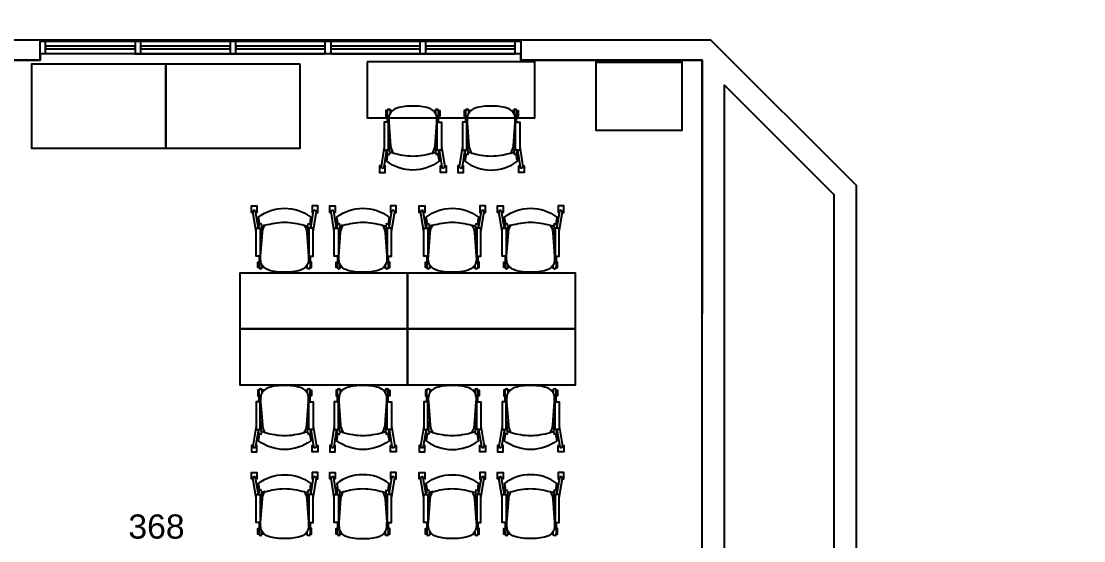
# Model space of a CAD drawing. Header units: inches. Extents: x 0 to 165, y 0 to 113.
# Drawn here: x 42.6 to 74.28, y 77.37 to 92.87 of the extents above; entities that cross this region are included whole.
import ezdxf

# ---------------------------------------------------------------- set-up
doc = ezdxf.new("R2010")
doc.units = ezdxf.units.IN
doc.header["$MEASUREMENT"] = 0
for name, color, linetype in [('COE', 2, 'Continuous'), ('Furnishings', 7, 'Continuous'), ('FYE', 3, 'Continuous'), ('FYE_Info', 7, 'Continuous'), ('IntDoorsWindows', 4, 'Continuous'), ('IntWalls', 5, 'Continuous')]:
    doc.layers.add(name, color=color, linetype=linetype)
doc.styles.add('PDF ArialMT', font='arial.ttf')

msp = doc.modelspace()

# ---------------------------------------------------------------- linework, layer by layer
at = {"layer": 'COE'}
msp.add_lwpolyline([(65.616, 97.98), (67.424, 96.172), (69.672, 96.172), (69.672, 97.98), (77.421, 97.98), (77.421, 94.669), (89.7, 94.669), (89.7, 89.671), (76.668, 89.671), (76.668, 75.342), (67.502, 75.342), (67.502, 87.97), (63.166, 92.306), (18.599, 92.306)], dxfattribs=at)
at = {"layer": 'Furnishings'}
for points in [[(46.915, 91.583), (42.915, 91.583), (42.915, 89.082), (46.915, 89.082)], [(50.915, 91.583), (46.915, 91.583), (46.915, 89.082), (50.915, 89.082)], [(52.914, 91.657), (52.914, 89.99), (57.915, 89.99), (57.915, 91.657)], [(53.552, 89.854), (53.427, 89.854), (53.427, 89.024), (53.552, 89.024)], [(55.006, 89.854), (55.131, 89.854), (55.131, 89.024), (55.006, 89.024)], [(55.887, 89.854), (55.761, 89.854), (55.761, 89.024), (55.887, 89.024)], [(57.34, 89.854), (57.464, 89.854), (57.464, 89.024), (57.34, 89.024)], [(49.729, 85.864), (49.603, 85.864), (49.603, 86.694), (49.729, 86.694)], [(51.182, 85.864), (51.308, 85.864), (51.308, 86.694), (51.182, 86.694)], [(52.064, 85.864), (51.938, 85.864), (51.938, 86.694), (52.064, 86.694)], [(53.517, 85.864), (53.641, 85.864), (53.641, 86.694), (53.517, 86.694)], [(54.73, 85.864), (54.604, 85.864), (54.604, 86.694), (54.73, 86.694)], [(56.183, 85.864), (56.309, 85.864), (56.309, 86.694), (56.183, 86.694)], [(57.062, 85.864), (56.939, 85.864), (56.939, 86.694), (57.062, 86.694)], [(58.518, 85.864), (58.641, 85.864), (58.641, 86.694), (58.518, 86.694)], [(49.122, 83.692), (54.122, 83.692), (54.122, 85.358), (49.122, 85.358)], [(54.122, 83.692), (59.123, 83.692), (59.123, 85.358), (54.122, 85.358)], [(49.122, 83.692), (49.122, 82.025), (54.122, 82.025), (54.122, 83.692)], [(54.122, 83.692), (54.122, 82.025), (59.123, 82.025), (59.123, 83.692)], [(49.729, 81.52), (49.603, 81.52), (49.603, 80.69), (49.729, 80.69)], [(51.182, 81.52), (51.308, 81.52), (51.308, 80.69), (51.182, 80.69)], [(52.064, 81.52), (51.938, 81.52), (51.938, 80.69), (52.064, 80.69)], [(53.517, 81.52), (53.641, 81.52), (53.641, 80.69), (53.517, 80.69)], [(54.73, 81.52), (54.604, 81.52), (54.604, 80.69), (54.73, 80.69)], [(56.183, 81.52), (56.309, 81.52), (56.309, 80.69), (56.183, 80.69)], [(57.062, 81.52), (56.939, 81.52), (56.939, 80.69), (57.062, 80.69)], [(58.518, 81.52), (58.641, 81.52), (58.641, 80.69), (58.518, 80.69)], [(49.729, 77.917), (49.603, 77.917), (49.603, 78.749), (49.729, 78.749)], [(51.182, 77.917), (51.308, 77.917), (51.308, 78.749), (51.182, 78.749)], [(52.064, 77.917), (51.938, 77.917), (51.938, 78.749), (52.064, 78.749)], [(53.517, 77.917), (53.641, 77.917), (53.641, 78.749), (53.517, 78.749)], [(54.73, 77.917), (54.604, 77.917), (54.604, 78.749), (54.73, 78.749)], [(56.183, 77.917), (56.309, 77.917), (56.309, 78.749), (56.183, 78.749)], [(57.062, 77.917), (56.939, 77.917), (56.939, 78.749), (57.062, 78.749)], [(58.518, 77.917), (58.641, 77.917), (58.641, 78.749), (58.518, 78.749)]]:
    msp.add_lwpolyline(points, close=True, dxfattribs=at)
for points in [[(59.73, 91.703), (59.73, 89.619), (62.312, 89.619), (62.312, 91.703)], [(62.312, 91.639), (59.73, 91.639)], [(46.915, 89.582), (46.915, 90.165)], [(50.915, 89.582), (50.915, 90.165)], [(53.521, 89.854), (53.521, 90.2), (53.478, 90.2), (53.478, 90.033), (53.573, 90.033)], [(53.645, 90.171), (53.645, 90.2), (53.604, 90.2), (53.604, 90.113)], [(54.913, 90.171), (54.913, 90.2), (54.954, 90.2), (54.954, 90.113)], [(55.039, 89.854), (55.039, 90.2), (55.08, 90.2), (55.08, 90.033), (54.987, 90.033)], [(55.854, 89.854), (55.854, 90.2), (55.813, 90.2), (55.813, 90.033), (55.905, 90.033)], [(55.979, 90.171), (55.979, 90.2), (55.936, 90.2), (55.936, 90.113)], [(57.248, 90.171), (57.248, 90.2), (57.289, 90.2), (57.289, 90.113)], [(57.371, 89.854), (57.371, 90.2), (57.414, 90.2), (57.414, 90.033), (57.32, 90.033)], [(53.602, 89.36), (53.552, 89.36)], [(53.591, 88.942), (53.552, 89.347)], [(54.958, 89.36), (55.006, 89.36)], [(54.966, 88.942), (55.006, 89.347)], [(55.934, 89.36), (55.887, 89.36)], [(55.926, 88.942), (55.887, 89.347)], [(57.291, 89.36), (57.34, 89.36)], [(57.299, 88.942), (57.34, 89.347)], [(53.427, 89.121), (53.33, 88.532)], [(53.511, 88.763), (53.497, 88.874), (53.497, 89.028), (53.412, 88.52)], [(53.519, 88.829), (53.501, 89.024)], [(53.608, 89.257), (53.577, 89.257), (53.577, 89.105)], [(54.95, 89.257), (54.983, 89.257), (54.983, 89.105)], [(55.039, 88.829), (55.057, 89.024)], [(55.061, 89.024), (55.061, 88.874), (55.049, 88.763)], [(55.063, 89.024), (55.146, 88.52)], [(55.131, 89.121), (55.228, 88.532)], [(55.761, 89.121), (55.664, 88.532)], [(55.843, 88.763), (55.829, 88.874), (55.829, 89.028), (55.747, 88.52)], [(55.854, 88.829), (55.833, 89.024)], [(55.942, 89.257), (55.909, 89.257), (55.909, 89.105)], [(57.283, 89.257), (57.315, 89.257), (57.315, 89.105)], [(57.373, 88.829), (57.392, 89.024)], [(57.381, 88.763), (57.396, 88.874), (57.396, 89.024), (57.48, 88.52)], [(57.464, 89.121), (57.56, 88.532)], [(53.334, 88.551), (53.289, 88.551), (53.289, 88.357), (53.455, 88.357), (53.455, 88.551), (53.418, 88.551)], [(55.226, 88.551), (55.269, 88.551), (55.269, 88.357), (55.102, 88.357), (55.102, 88.551), (55.141, 88.551)], [(55.666, 88.551), (55.623, 88.551), (55.623, 88.357), (55.79, 88.357), (55.79, 88.551), (55.751, 88.551)], [(57.558, 88.551), (57.602, 88.551), (57.602, 88.357), (57.435, 88.357), (57.435, 88.551), (57.474, 88.551)], [(49.511, 87.167), (49.465, 87.167), (49.465, 87.359), (49.632, 87.359), (49.632, 87.167), (49.595, 87.167)], [(49.603, 86.597), (49.507, 87.184)], [(49.686, 86.953), (49.673, 86.844), (49.673, 86.69), (49.589, 87.198)], [(51.24, 86.694), (51.322, 87.198)], [(51.403, 87.167), (51.446, 87.167), (51.446, 87.359), (51.279, 87.359), (51.279, 87.167), (51.316, 87.167)], [(51.308, 86.597), (51.405, 87.184)], [(51.843, 87.167), (51.8, 87.167), (51.8, 87.359), (51.967, 87.359), (51.967, 87.167), (51.928, 87.167)], [(51.938, 86.597), (51.841, 87.184)], [(52.02, 86.953), (52.006, 86.844), (52.006, 86.69), (51.924, 87.198)], [(53.558, 86.953), (53.573, 86.844), (53.573, 86.694), (53.655, 87.198)], [(53.735, 87.167), (53.779, 87.167), (53.779, 87.359), (53.612, 87.359), (53.612, 87.167), (53.651, 87.167)], [(53.641, 86.597), (53.737, 87.184)], [(54.511, 87.167), (54.466, 87.167), (54.466, 87.359), (54.633, 87.359), (54.633, 87.167), (54.596, 87.167)], [(54.604, 86.597), (54.507, 87.184)], [(54.686, 86.953), (54.674, 86.844), (54.674, 86.69), (54.59, 87.198)], [(56.241, 86.694), (56.323, 87.198)], [(56.401, 87.167), (56.447, 87.167), (56.447, 87.359), (56.28, 87.359), (56.28, 87.167), (56.317, 87.167)], [(56.309, 86.597), (56.406, 87.184)], [(56.844, 87.167), (56.801, 87.167), (56.801, 87.359), (56.968, 87.359), (56.968, 87.167), (56.928, 87.167)], [(56.939, 86.597), (56.842, 87.184)], [(57.021, 86.953), (57.007, 86.844), (57.007, 86.69), (56.924, 87.198)], [(58.559, 86.953), (58.573, 86.844), (58.573, 86.694), (58.656, 87.198)], [(58.736, 87.167), (58.779, 87.167), (58.779, 87.359), (58.612, 87.359), (58.612, 87.167), (58.652, 87.167)], [(58.641, 86.597), (58.738, 87.184)], [(49.696, 86.889), (49.678, 86.694)], [(51.215, 86.889), (51.234, 86.694)], [(51.238, 86.694), (51.238, 86.844), (51.226, 86.953)], [(52.031, 86.889), (52.01, 86.694)], [(53.55, 86.889), (53.569, 86.694)], [(54.697, 86.889), (54.678, 86.694)], [(56.216, 86.889), (56.235, 86.694)], [(56.239, 86.694), (56.239, 86.844), (56.226, 86.953)], [(57.029, 86.889), (57.011, 86.694)], [(58.549, 86.889), (58.569, 86.694)], [(49.768, 86.774), (49.729, 86.371)], [(49.785, 86.461), (49.754, 86.461), (49.754, 86.613)], [(51.127, 86.461), (51.16, 86.461), (51.16, 86.613)], [(51.143, 86.774), (51.182, 86.371)], [(52.103, 86.774), (52.064, 86.371)], [(52.119, 86.461), (52.086, 86.461), (52.086, 86.613)], [(53.459, 86.461), (53.492, 86.461), (53.492, 86.613)], [(53.476, 86.774), (53.517, 86.371)], [(54.769, 86.774), (54.73, 86.371)], [(54.785, 86.461), (54.752, 86.461), (54.752, 86.613)], [(56.128, 86.461), (56.158, 86.461), (56.158, 86.613)], [(56.144, 86.774), (56.183, 86.371)], [(57.103, 86.774), (57.062, 86.371)], [(57.12, 86.461), (57.087, 86.461), (57.087, 86.613)], [(58.46, 86.461), (58.493, 86.461), (58.493, 86.613)], [(58.477, 86.774), (58.518, 86.371)], [(49.778, 86.356), (49.729, 86.356)], [(51.135, 86.356), (51.182, 86.356)], [(52.111, 86.356), (52.064, 86.356)], [(53.468, 86.356), (53.517, 86.356)], [(54.777, 86.356), (54.73, 86.356)], [(56.136, 86.356), (56.183, 86.356)], [(57.112, 86.356), (57.062, 86.356)], [(58.468, 86.356), (58.518, 86.356)], [(49.696, 85.864), (49.696, 85.518), (49.655, 85.518), (49.655, 85.685), (49.748, 85.685)], [(51.215, 85.864), (51.215, 85.518), (51.257, 85.518), (51.257, 85.685), (51.164, 85.685)], [(52.031, 85.864), (52.031, 85.518), (51.99, 85.518), (51.99, 85.685), (52.082, 85.685)], [(53.548, 85.864), (53.548, 85.518), (53.589, 85.518), (53.589, 85.685), (53.497, 85.685)], [(54.697, 85.864), (54.697, 85.518), (54.656, 85.518), (54.656, 85.685), (54.748, 85.685)], [(56.216, 85.864), (56.216, 85.518), (56.257, 85.518), (56.257, 85.685), (56.165, 85.685)], [(57.031, 85.864), (57.031, 85.518), (56.99, 85.518), (56.99, 85.685), (57.083, 85.685)], [(58.549, 85.864), (58.549, 85.518), (58.59, 85.518), (58.59, 85.685), (58.497, 85.685)], [(49.822, 85.547), (49.822, 85.518), (49.78, 85.518), (49.78, 85.605)], [(51.09, 85.547), (51.09, 85.518), (51.131, 85.518), (51.131, 85.605)], [(52.156, 85.547), (52.156, 85.518), (52.113, 85.518), (52.113, 85.605)], [(53.422, 85.547), (53.422, 85.518), (53.466, 85.518), (53.466, 85.605)], [(54.822, 85.547), (54.822, 85.518), (54.781, 85.518), (54.781, 85.605)], [(56.091, 85.547), (56.091, 85.518), (56.132, 85.518), (56.132, 85.605)], [(57.157, 85.547), (57.157, 85.518), (57.114, 85.518), (57.114, 85.605)], [(58.423, 85.547), (58.423, 85.518), (58.466, 85.518), (58.466, 85.605)], [(49.696, 81.52), (49.696, 81.866), (49.655, 81.866), (49.655, 81.699), (49.748, 81.699)], [(49.822, 81.837), (49.822, 81.866), (49.78, 81.866), (49.78, 81.78)], [(51.09, 81.837), (51.09, 81.866), (51.131, 81.866), (51.131, 81.78)], [(51.215, 81.52), (51.215, 81.866), (51.257, 81.866), (51.257, 81.699), (51.164, 81.699)], [(52.031, 81.52), (52.031, 81.866), (51.99, 81.866), (51.99, 81.699), (52.082, 81.699)], [(52.156, 81.837), (52.156, 81.866), (52.113, 81.866), (52.113, 81.78)], [(53.422, 81.837), (53.422, 81.866), (53.466, 81.866), (53.466, 81.78)], [(53.548, 81.52), (53.548, 81.866), (53.589, 81.866), (53.589, 81.699), (53.497, 81.699)], [(54.697, 81.52), (54.697, 81.866), (54.656, 81.866), (54.656, 81.699), (54.748, 81.699)], [(54.822, 81.837), (54.822, 81.866), (54.781, 81.866), (54.781, 81.78)], [(56.091, 81.837), (56.091, 81.866), (56.132, 81.866), (56.132, 81.78)], [(56.216, 81.52), (56.216, 81.866), (56.257, 81.866), (56.257, 81.699), (56.165, 81.699)], [(57.031, 81.52), (57.031, 81.866), (56.99, 81.866), (56.99, 81.699), (57.083, 81.699)], [(57.157, 81.837), (57.157, 81.866), (57.114, 81.866), (57.114, 81.78)], [(58.423, 81.837), (58.423, 81.866), (58.466, 81.866), (58.466, 81.78)], [(58.549, 81.52), (58.549, 81.866), (58.59, 81.866), (58.59, 81.699), (58.497, 81.699)], [(49.603, 80.787), (49.507, 80.198)], [(49.778, 81.026), (49.729, 81.026)], [(49.768, 80.608), (49.729, 81.012)], [(49.785, 80.923), (49.754, 80.923), (49.754, 80.771)], [(51.127, 80.923), (51.16, 80.923), (51.16, 80.771)], [(51.135, 81.026), (51.182, 81.026)], [(51.143, 80.608), (51.182, 81.012)], [(51.308, 80.787), (51.405, 80.198)], [(51.938, 80.787), (51.841, 80.198)], [(52.111, 81.026), (52.064, 81.026)], [(52.103, 80.608), (52.064, 81.012)], [(52.119, 80.923), (52.086, 80.923), (52.086, 80.771)], [(53.459, 80.923), (53.492, 80.923), (53.492, 80.771)], [(53.468, 81.026), (53.517, 81.026)], [(53.476, 80.608), (53.517, 81.012)], [(53.641, 80.787), (53.737, 80.198)], [(54.604, 80.787), (54.507, 80.198)], [(54.777, 81.026), (54.73, 81.026)], [(54.769, 80.608), (54.73, 81.012)], [(54.785, 80.923), (54.752, 80.923), (54.752, 80.771)], [(56.128, 80.923), (56.158, 80.923), (56.158, 80.771)], [(56.136, 81.026), (56.183, 81.026)], [(56.144, 80.608), (56.183, 81.012)], [(56.309, 80.787), (56.406, 80.198)], [(56.939, 80.787), (56.842, 80.198)], [(57.112, 81.026), (57.062, 81.026)], [(57.103, 80.608), (57.062, 81.012)], [(57.12, 80.923), (57.087, 80.923), (57.087, 80.771)], [(58.46, 80.923), (58.493, 80.923), (58.493, 80.771)], [(58.468, 81.026), (58.518, 81.026)], [(58.477, 80.608), (58.518, 81.012)], [(58.641, 80.787), (58.738, 80.198)], [(49.686, 80.429), (49.673, 80.54), (49.673, 80.693), (49.589, 80.186)], [(49.696, 80.495), (49.678, 80.69)], [(51.215, 80.495), (51.234, 80.69)], [(51.238, 80.69), (51.238, 80.54), (51.226, 80.429)], [(51.24, 80.69), (51.322, 80.186)], [(52.02, 80.429), (52.006, 80.54), (52.006, 80.693), (51.924, 80.186)], [(52.031, 80.495), (52.01, 80.69)], [(53.55, 80.495), (53.569, 80.69)], [(53.558, 80.429), (53.573, 80.54), (53.573, 80.69), (53.655, 80.186)], [(54.686, 80.429), (54.674, 80.54), (54.674, 80.693), (54.59, 80.186)], [(54.697, 80.495), (54.678, 80.69)], [(56.216, 80.495), (56.235, 80.69)], [(56.239, 80.69), (56.239, 80.54), (56.226, 80.429)], [(56.241, 80.69), (56.323, 80.186)], [(57.021, 80.429), (57.007, 80.54), (57.007, 80.693), (56.924, 80.186)], [(57.029, 80.495), (57.011, 80.69)], [(58.549, 80.495), (58.569, 80.69)], [(58.559, 80.429), (58.573, 80.54), (58.573, 80.69), (58.656, 80.186)], [(49.511, 80.217), (49.465, 80.217), (49.465, 80.023), (49.632, 80.023), (49.632, 80.217), (49.595, 80.217)], [(51.403, 80.217), (51.446, 80.217), (51.446, 80.023), (51.279, 80.023), (51.279, 80.217), (51.316, 80.217)], [(51.843, 80.217), (51.8, 80.217), (51.8, 80.023), (51.967, 80.023), (51.967, 80.217), (51.928, 80.217)], [(53.735, 80.217), (53.779, 80.217), (53.779, 80.023), (53.612, 80.023), (53.612, 80.217), (53.651, 80.217)], [(54.511, 80.217), (54.466, 80.217), (54.466, 80.023), (54.633, 80.023), (54.633, 80.217), (54.596, 80.217)], [(56.401, 80.217), (56.447, 80.217), (56.447, 80.023), (56.28, 80.023), (56.28, 80.217), (56.317, 80.217)], [(56.844, 80.217), (56.801, 80.217), (56.801, 80.023), (56.968, 80.023), (56.968, 80.217), (56.928, 80.217)], [(58.736, 80.217), (58.779, 80.217), (58.779, 80.023), (58.612, 80.023), (58.612, 80.217), (58.652, 80.217)], [(49.511, 79.221), (49.465, 79.221), (49.465, 79.414), (49.632, 79.414), (49.632, 79.221), (49.595, 79.221)], [(49.603, 78.65), (49.507, 79.239)], [(49.686, 79.008), (49.673, 78.897), (49.673, 78.745), (49.589, 79.251)], [(51.24, 78.749), (51.322, 79.251)], [(51.403, 79.221), (51.446, 79.221), (51.446, 79.414), (51.279, 79.414), (51.279, 79.221), (51.316, 79.221)], [(51.308, 78.65), (51.405, 79.239)], [(51.843, 79.221), (51.8, 79.221), (51.8, 79.414), (51.967, 79.414), (51.967, 79.221), (51.928, 79.221)], [(51.938, 78.65), (51.841, 79.239)], [(52.02, 79.008), (52.006, 78.897), (52.006, 78.745), (51.924, 79.251)], [(53.558, 79.008), (53.573, 78.897), (53.573, 78.749), (53.655, 79.251)], [(53.735, 79.221), (53.779, 79.221), (53.779, 79.414), (53.612, 79.414), (53.612, 79.221), (53.651, 79.221)], [(53.641, 78.65), (53.737, 79.239)], [(54.511, 79.221), (54.466, 79.221), (54.466, 79.414), (54.633, 79.414), (54.633, 79.221), (54.596, 79.221)], [(54.604, 78.65), (54.507, 79.239)], [(54.686, 79.008), (54.674, 78.897), (54.674, 78.745), (54.59, 79.251)], [(56.241, 78.749), (56.323, 79.251)], [(56.401, 79.221), (56.447, 79.221), (56.447, 79.414), (56.28, 79.414), (56.28, 79.221), (56.317, 79.221)], [(56.309, 78.65), (56.406, 79.239)], [(56.844, 79.221), (56.801, 79.221), (56.801, 79.414), (56.968, 79.414), (56.968, 79.221), (56.928, 79.221)], [(56.939, 78.65), (56.842, 79.239)], [(57.021, 79.008), (57.007, 78.897), (57.007, 78.745), (56.924, 79.251)], [(58.559, 79.008), (58.573, 78.897), (58.573, 78.749), (58.656, 79.251)], [(58.736, 79.221), (58.779, 79.221), (58.779, 79.414), (58.612, 79.414), (58.612, 79.221), (58.652, 79.221)], [(58.641, 78.65), (58.738, 79.239)], [(49.696, 78.943), (49.678, 78.749)], [(51.215, 78.943), (51.234, 78.749)], [(51.238, 78.749), (51.238, 78.897), (51.226, 79.008)], [(52.031, 78.943), (52.01, 78.749)], [(53.55, 78.943), (53.569, 78.749)], [(54.697, 78.943), (54.678, 78.749)], [(56.216, 78.943), (56.235, 78.749)], [(56.239, 78.749), (56.239, 78.897), (56.226, 79.008)], [(57.029, 78.943), (57.011, 78.749)], [(58.549, 78.943), (58.569, 78.749)], [(49.768, 78.829), (49.729, 78.426)], [(49.785, 78.514), (49.754, 78.514), (49.754, 78.667)], [(51.127, 78.514), (51.16, 78.514), (51.16, 78.667)], [(51.143, 78.829), (51.182, 78.426)], [(52.103, 78.829), (52.064, 78.426)], [(52.119, 78.514), (52.086, 78.514), (52.086, 78.667)], [(53.459, 78.514), (53.492, 78.514), (53.492, 78.667)], [(53.476, 78.829), (53.517, 78.426)], [(54.769, 78.829), (54.73, 78.426)], [(54.785, 78.514), (54.752, 78.514), (54.752, 78.667)], [(56.128, 78.514), (56.158, 78.514), (56.158, 78.667)], [(56.144, 78.829), (56.183, 78.426)], [(57.103, 78.829), (57.062, 78.426)], [(57.12, 78.514), (57.087, 78.514), (57.087, 78.667)], [(58.46, 78.514), (58.493, 78.514), (58.493, 78.667)], [(58.477, 78.829), (58.518, 78.426)], [(49.778, 78.411), (49.729, 78.411)], [(51.135, 78.411), (51.182, 78.411)], [(52.111, 78.411), (52.064, 78.411)], [(53.468, 78.411), (53.517, 78.411)], [(54.777, 78.411), (54.73, 78.411)], [(56.136, 78.411), (56.183, 78.411)], [(57.112, 78.411), (57.062, 78.411)], [(58.468, 78.411), (58.518, 78.411)], [(49.696, 77.917), (49.696, 77.574), (49.655, 77.574), (49.655, 77.738), (49.748, 77.738)], [(49.822, 77.6), (49.822, 77.574), (49.78, 77.574), (49.78, 77.658)], [(51.09, 77.6), (51.09, 77.574), (51.131, 77.574), (51.131, 77.658)], [(51.215, 77.917), (51.215, 77.574), (51.257, 77.574), (51.257, 77.738), (51.164, 77.738)], [(52.031, 77.917), (52.031, 77.574), (51.99, 77.574), (51.99, 77.738), (52.082, 77.738)], [(52.156, 77.6), (52.156, 77.574), (52.113, 77.574), (52.113, 77.658)], [(53.422, 77.6), (53.422, 77.574), (53.466, 77.574), (53.466, 77.658)], [(53.548, 77.917), (53.548, 77.574), (53.589, 77.574), (53.589, 77.738), (53.497, 77.738)], [(54.697, 77.917), (54.697, 77.574), (54.656, 77.574), (54.656, 77.738), (54.748, 77.738)], [(54.822, 77.6), (54.822, 77.574), (54.781, 77.574), (54.781, 77.658)], [(56.091, 77.6), (56.091, 77.574), (56.132, 77.574), (56.132, 77.658)], [(56.216, 77.917), (56.216, 77.574), (56.257, 77.574), (56.257, 77.738), (56.165, 77.738)], [(57.031, 77.917), (57.031, 77.574), (56.99, 77.574), (56.99, 77.738), (57.083, 77.738)], [(57.157, 77.6), (57.157, 77.574), (57.114, 77.574), (57.114, 77.658)], [(58.423, 77.6), (58.423, 77.574), (58.466, 77.574), (58.466, 77.658)], [(58.549, 77.917), (58.549, 77.574), (58.59, 77.574), (58.59, 77.738), (58.497, 77.738)]]:
    msp.add_lwpolyline(points, dxfattribs=at)
for points in [[(54.942, 89.16), (54.995, 89.852, 0.061597), (54.983, 90.052, 0.242016), (54.752, 90.274, 0.087931), (54.279, 90.332, 0.088309), (53.807, 90.274, 0.240909), (53.575, 90.052, 0.069428), (53.564, 89.852), (53.616, 89.16, 0.131532), (53.694, 88.936), (53.622, 88.954)], [(57.198, 88.936, 0.131561), (57.276, 89.16), (57.328, 89.852, 0.061668), (57.318, 90.052, 0.240897), (57.085, 90.274, 0.088308), (56.613, 90.332, 0.088322), (56.14, 90.274, 0.242034), (55.909, 90.052, 0.061645), (55.897, 89.852), (55.948, 89.16, 0.131579), (56.027, 88.936), (55.957, 88.954)], [(53.694, 88.936, 0.058308), (54.279, 88.843, 0.057703), (54.866, 88.936), (54.936, 88.954, -0.374941), (54.971, 88.932), (54.977, 88.89), (55.028, 88.899), (55.059, 88.689, -0.164489), (54.279, 88.429, -0.164488), (53.499, 88.689), (53.529, 88.899), (53.581, 88.89), (53.589, 88.932)], [(55.922, 88.932), (55.916, 88.89), (55.864, 88.899), (55.833, 88.689, 0.164489), (56.613, 88.429, 0.163895), (57.394, 88.689), (57.363, 88.899), (57.311, 88.89), (57.303, 88.932)], [(56.027, 88.936, 0.058111), (56.613, 88.843, 0.058309), (57.198, 88.936), (57.27, 88.954)], [(49.766, 86.786), (49.758, 86.828), (49.706, 86.819), (49.675, 87.027, -0.16627), (50.456, 87.287, -0.166268), (51.236, 87.027), (51.205, 86.819), (51.154, 86.828), (51.147, 86.786)], [(52.099, 86.786), (52.092, 86.828), (52.041, 86.819), (52.01, 87.027, -0.16627), (52.79, 87.287, -0.165676), (53.571, 87.027), (53.54, 86.819), (53.486, 86.828), (53.48, 86.786)], [(54.767, 86.786), (54.759, 86.828), (54.707, 86.819), (54.676, 87.027, -0.166272), (55.456, 87.287, -0.16627), (56.237, 87.027), (56.206, 86.819), (56.154, 86.828), (56.146, 86.786)], [(57.099, 86.786), (57.093, 86.828), (57.04, 86.819), (57.009, 87.027, -0.165682), (57.789, 87.287, -0.16627), (58.569, 87.027), (58.538, 86.819), (58.487, 86.828), (58.481, 86.786)], [(49.869, 86.782, -0.057699), (50.456, 86.875, -0.0577), (51.04, 86.782), (51.112, 86.762)], [(52.204, 86.782, -0.058105), (52.79, 86.875, -0.057896), (53.375, 86.782), (53.445, 86.762)], [(54.87, 86.782, -0.057701), (55.456, 86.875, -0.057701), (56.041, 86.782), (56.113, 86.762)], [(57.204, 86.782, -0.057898), (57.789, 86.875, -0.058103), (58.376, 86.782), (58.446, 86.762)], [(51.04, 86.782, -0.131547), (51.119, 86.558), (51.17, 85.864, -0.070135), (51.16, 85.666, -0.238677), (50.929, 85.444, -0.087875), (50.456, 85.384, -0.087875), (49.982, 85.444, -0.23869), (49.752, 85.666, -0.070147), (49.741, 85.864), (49.793, 86.558, -0.131528), (49.871, 86.782), (49.799, 86.762)], [(53.375, 86.782, -0.131547), (53.453, 86.558), (53.505, 85.864, -0.062356), (53.494, 85.666, -0.240896), (53.262, 85.444, -0.088251), (52.79, 85.384, -0.088279), (52.317, 85.444, -0.240894), (52.084, 85.666, -0.05454), (52.074, 85.864), (52.125, 86.558, -0.131537), (52.204, 86.782), (52.134, 86.762)], [(56.041, 86.782, -0.131499), (56.119, 86.558), (56.171, 85.864, -0.070147), (56.161, 85.666, -0.238677), (55.93, 85.444, -0.087875), (55.456, 85.384, -0.087875), (54.983, 85.444, -0.238674), (54.752, 85.666, -0.070123), (54.742, 85.864), (54.794, 86.558, -0.131558), (54.872, 86.782), (54.8, 86.762)], [(58.376, 86.782, -0.131499), (58.454, 86.558), (58.505, 85.864, -0.054516), (58.495, 85.666, -0.240906), (58.263, 85.444, -0.088281), (57.789, 85.384, -0.088253), (57.318, 85.444, -0.24091), (57.085, 85.666, -0.062307), (57.075, 85.864), (57.126, 86.558, -0.131517), (57.204, 86.782), (57.134, 86.762)], [(51.04, 80.602, 0.131554), (51.119, 80.826), (51.17, 81.518, 0.069417), (51.16, 81.718, 0.238688), (50.929, 81.94, 0.087936), (50.456, 81.998, 0.087936), (49.982, 81.94, 0.2387), (49.752, 81.718, 0.069429), (49.741, 81.518), (49.793, 80.826, 0.131535), (49.871, 80.602), (49.799, 80.62)], [(53.375, 80.602, 0.131554), (53.453, 80.826), (53.505, 81.518, 0.061717), (53.494, 81.718, 0.240907), (53.262, 81.94, 0.088313), (52.79, 81.998, 0.088327), (52.317, 81.94, 0.240905), (52.084, 81.718, 0.053981), (52.074, 81.518), (52.125, 80.826, 0.131544), (52.204, 80.602), (52.134, 80.62)], [(56.041, 80.602, 0.131506), (56.119, 80.826), (56.171, 81.518, 0.069429), (56.161, 81.718, 0.238688), (55.93, 81.94, 0.087936), (55.456, 81.998, 0.087936), (54.983, 81.94, 0.238685), (54.752, 81.718, 0.069405), (54.742, 81.518), (54.794, 80.826, 0.131564), (54.872, 80.602), (54.8, 80.62)], [(58.376, 80.602, 0.131506), (58.454, 80.826), (58.505, 81.518, 0.053957), (58.495, 81.718, 0.240917), (58.263, 81.94, 0.088329), (57.789, 81.998, 0.088315), (57.318, 81.94, 0.24092), (57.085, 81.718, 0.061668), (57.075, 81.518), (57.126, 80.826, 0.131524), (57.204, 80.602), (57.134, 80.62)], [(49.869, 80.602, 0.060278), (50.456, 80.509, 0.060279), (51.04, 80.602), (51.112, 80.62, -0.374972), (51.147, 80.598), (51.154, 80.557), (51.205, 80.563), (51.236, 80.355, -0.164484), (50.456, 80.095, -0.164486), (49.675, 80.355), (49.706, 80.563), (49.758, 80.557), (49.766, 80.598)], [(52.204, 80.602, 0.060684), (52.79, 80.509, 0.060484), (53.375, 80.602), (53.445, 80.62, -0.374997), (53.48, 80.598), (53.486, 80.557), (53.54, 80.563), (53.571, 80.355, -0.163891), (52.79, 80.095, -0.164486), (52.01, 80.355), (52.041, 80.563), (52.092, 80.557), (52.099, 80.598)], [(54.767, 80.598), (54.759, 80.557), (54.707, 80.563), (54.676, 80.355, 0.164487), (55.456, 80.095, 0.164486), (56.237, 80.355), (56.206, 80.563), (56.154, 80.557), (56.146, 80.598)], [(54.87, 80.602, 0.06028), (55.456, 80.509, 0.060281), (56.041, 80.602), (56.113, 80.62)], [(57.204, 80.602, 0.060486), (57.789, 80.509, 0.060682), (58.376, 80.602), (58.446, 80.62, -0.374841), (58.481, 80.598), (58.487, 80.557), (58.538, 80.563), (58.569, 80.355, -0.164486), (57.789, 80.095, -0.163898), (57.009, 80.355), (57.04, 80.563), (57.093, 80.557), (57.099, 80.598)], [(49.766, 78.84), (49.758, 78.881), (49.706, 78.875), (49.675, 79.083, -0.166268), (50.456, 79.342, -0.166266), (51.236, 79.083), (51.205, 78.875), (51.154, 78.881), (51.147, 78.84)], [(53.48, 78.84), (53.486, 78.881), (53.54, 78.875), (53.571, 79.083, 0.165674), (52.79, 79.342, 0.166268), (52.01, 79.083), (52.041, 78.875), (52.092, 78.881), (52.099, 78.84, 0.375041), (52.134, 78.817), (52.204, 78.838, 0.129403), (52.125, 78.613), (52.074, 77.919, 0.054945), (52.084, 77.722, 0.239843), (52.317, 77.497, 0.085114), (52.79, 77.44, 0.085086), (53.262, 77.497, 0.239845), (53.494, 77.722)], [(54.767, 78.84), (54.759, 78.881), (54.707, 78.875), (54.676, 79.083, -0.166269), (55.456, 79.342, -0.166268), (56.237, 79.083), (56.206, 78.875), (56.154, 78.881), (56.146, 78.84)], [(58.481, 78.84), (58.487, 78.881), (58.538, 78.875), (58.569, 79.083, 0.166268), (57.789, 79.342, 0.16568), (57.009, 79.083), (57.04, 78.875), (57.093, 78.881), (57.099, 78.84, 0.374952), (57.134, 78.817), (57.204, 78.836, -0.060439), (57.789, 78.93, -0.060644), (58.376, 78.838), (58.446, 78.817)], [(49.869, 78.836, -0.060232), (50.456, 78.93, -0.060233), (51.04, 78.838), (51.112, 78.817)], [(52.204, 78.836, -0.060646), (52.79, 78.93, -0.060437), (53.375, 78.838), (53.445, 78.817)], [(54.87, 78.836, -0.060234), (55.456, 78.93, -0.060234), (56.041, 78.838), (56.113, 78.817)], [(51.04, 78.838, -0.129413), (51.119, 78.613), (51.17, 77.919, -0.07054), (51.16, 77.722, -0.237608), (50.929, 77.497, -0.084723), (50.456, 77.44, -0.084723), (49.982, 77.497, -0.23762), (49.752, 77.722, -0.070552), (49.741, 77.919), (49.793, 78.613, -0.129394), (49.871, 78.838), (49.799, 78.817)], [(53.375, 78.838, -0.129413), (53.453, 78.613), (53.505, 77.919)], [(56.041, 78.838, -0.129365), (56.119, 78.613), (56.171, 77.919, -0.070552), (56.161, 77.722, -0.237608), (55.93, 77.497, -0.084723), (55.456, 77.44, -0.084723), (54.983, 77.497, -0.237604), (54.752, 77.722, -0.070527), (54.742, 77.919), (54.794, 78.613, -0.129424), (54.872, 78.838), (54.8, 78.817)], [(57.204, 78.838, 0.129383), (57.126, 78.613), (57.075, 77.919)], [(58.376, 78.838, -0.129365), (58.454, 78.613), (58.505, 77.919, -0.054921), (58.495, 77.722, -0.239855), (58.263, 77.497, -0.085116), (57.789, 77.44, -0.085089), (57.318, 77.497, -0.239858), (57.085, 77.722)]]:
    msp.add_lwpolyline(points, format="xyb", dxfattribs=at)
for centre, radius, start, end in [((53.562, 90.2), 0.0413, 0.1672, 179.8318), ((54.997, 90.2), 0.0413, 0.1644, 89.8267), ((55.895, 90.2), 0.0413, 0.1663, 179.8261), ((57.33, 90.2), 0.0413, 0.1682, 179.8337), ((53.543, 89.235), 0.0404, 26.07, 63.925), ((66.157, 76.268), 17.897, 134.9683, 135.0242), ((81.294, 118.401), 44.703, 224.9813, 225.0037), ((70.483, 102.589), 22.343, 224.9627, 225.0075), ((49.719, 86.481), 0.0404, 296.0717, 333.9234), ((51.137, 86.255), 0.072, 50.4584, 89.5826), ((52.109, 86.255), 0.072, 90.4175, 129.5442), ((54.776, 86.255), 0.072, 90.4231, 129.5359), ((56.137, 86.255), 0.0719, 50.4514, 89.5844), ((56.193, 86.481), 0.0404, 206.0846, 243.9105), ((49.739, 85.518), 0.0413, 270.168, 359.832), ((51.174, 85.518), 0.0413, 270.1779, 359.831), ((52.072, 85.518), 0.0413, 180.167, 359.8368), ((53.507, 85.518), 0.0413, 180.167, 359.833), ((54.74, 85.518), 0.0413, 270.1645, 359.8311), ((56.173, 85.518), 0.0413, 180.1747, 269.8298), ((57.073, 85.518), 0.0413, 180.167, 359.8348), ((58.508, 85.518), 0.0413, 180.1747, 359.8406), ((49.739, 81.866), 0.0413, 0.1693, 89.8396), ((51.174, 81.866), 0.0413, 0.1703, 89.8297), ((52.072, 81.866), 0.0413, 0.1645, 179.8316), ((53.507, 81.866), 0.0413, 0.1684, 179.8316), ((54.74, 81.866), 0.0413, 0.1703, 89.8432), ((56.173, 81.866), 0.0413, 90.1626, 179.824), ((57.072, 81.866), 0.0413, 0.1665, 179.8316), ((58.507, 81.866), 0.0413, 0.1607, 179.824), ((49.719, 80.901), 0.0404, 26.0926, 63.9273), ((56.193, 80.901), 0.0404, 116.0905, 153.8995), ((86.27, 49.025), 44.657, 135.0112, 135.0336), ((87.871, 112.22), 44.738, 224.9814, 225.0037), ((49.719, 78.536), 0.0404, 296.0713, 333.9287), ((56.193, 78.536), 0.0404, 206.0793, 243.9108)]:
    msp.add_arc(centre, radius, start, end, dxfattribs=at)
for points in [[(54.997, 90.241), (54.973, 90.241), (54.954, 90.222), (54.954, 90.2)], [(53.552, 89.405), (53.567, 89.397), (53.581, 89.391), (53.599, 89.391)], [(54.96, 89.391), (54.977, 89.391), (54.993, 89.397), (55.006, 89.405)], [(55.887, 89.405), (55.899, 89.397), (55.916, 89.391), (55.932, 89.391)], [(57.293, 89.391), (57.309, 89.391), (57.326, 89.397), (57.34, 89.405)], [(54.866, 88.936), (54.909, 89.002), (54.938, 89.08), (54.942, 89.16)], [(54.999, 89.271), (54.991, 89.267), (54.983, 89.261), (54.979, 89.253)], [(55.913, 89.253), (55.909, 89.261), (55.901, 89.267), (55.893, 89.271)], [(57.332, 89.271), (57.324, 89.267), (57.318, 89.261), (57.311, 89.253)], [(53.622, 88.954), (53.608, 88.958), (53.593, 88.95), (53.589, 88.936)], [(53.589, 88.936), (53.589, 88.936), (53.589, 88.934), (53.589, 88.932)], [(54.942, 88.956), (54.94, 88.956), (54.938, 88.956), (54.936, 88.954)], [(55.061, 88.917), (55.059, 88.921), (55.053, 88.925), (55.049, 88.93)], [(55.843, 88.93), (55.837, 88.925), (55.833, 88.921), (55.829, 88.917)], [(55.924, 88.936), (55.922, 88.936), (55.922, 88.934), (55.922, 88.932)], [(55.957, 88.954), (55.942, 88.958), (55.928, 88.95), (55.924, 88.936)], [(57.274, 88.956), (57.272, 88.956), (57.27, 88.956), (57.27, 88.954)], [(57.303, 88.932), (57.303, 88.946), (57.289, 88.956), (57.274, 88.956)], [(57.396, 88.917), (57.392, 88.921), (57.388, 88.925), (57.381, 88.93)], [(53.33, 88.532), (53.328, 88.51), (53.342, 88.489), (53.365, 88.485)], [(53.365, 88.485), (53.387, 88.481), (53.408, 88.497), (53.412, 88.52)], [(55.146, 88.52), (55.15, 88.497), (55.17, 88.481), (55.193, 88.485)], [(55.193, 88.485), (55.216, 88.489), (55.232, 88.51), (55.228, 88.532)], [(55.664, 88.532), (55.66, 88.51), (55.675, 88.489), (55.697, 88.485)], [(55.697, 88.485), (55.722, 88.481), (55.743, 88.497), (55.747, 88.52)], [(57.48, 88.52), (57.482, 88.497), (57.505, 88.481), (57.528, 88.485)], [(57.528, 88.485), (57.55, 88.489), (57.565, 88.51), (57.56, 88.532)], [(49.542, 87.231), (49.519, 87.229), (49.503, 87.206), (49.507, 87.184)], [(49.589, 87.198), (49.585, 87.221), (49.564, 87.235), (49.542, 87.231)], [(51.37, 87.231), (51.347, 87.235), (51.327, 87.221), (51.322, 87.198)], [(51.405, 87.184), (51.409, 87.206), (51.392, 87.229), (51.37, 87.231)], [(51.874, 87.231), (51.852, 87.229), (51.837, 87.206), (51.841, 87.184)], [(51.924, 87.198), (51.92, 87.221), (51.897, 87.235), (51.874, 87.231)], [(53.704, 87.231), (53.682, 87.235), (53.659, 87.221), (53.655, 87.198)], [(53.737, 87.184), (53.741, 87.206), (53.727, 87.229), (53.704, 87.231)], [(54.542, 87.231), (54.52, 87.229), (54.503, 87.206), (54.507, 87.184)], [(54.59, 87.198), (54.586, 87.221), (54.565, 87.235), (54.542, 87.231)], [(56.371, 87.231), (56.348, 87.235), (56.327, 87.221), (56.323, 87.198)], [(56.406, 87.184), (56.41, 87.206), (56.393, 87.229), (56.371, 87.231)], [(56.875, 87.231), (56.852, 87.229), (56.838, 87.206), (56.842, 87.184)], [(56.924, 87.198), (56.92, 87.221), (56.898, 87.235), (56.875, 87.231)], [(58.705, 87.231), (58.682, 87.235), (58.66, 87.221), (58.656, 87.198)], [(58.738, 87.184), (58.742, 87.206), (58.728, 87.229), (58.705, 87.231)], [(51.226, 86.788), (51.23, 86.793), (51.236, 86.797), (51.238, 86.801)], [(52.006, 86.801), (52.01, 86.797), (52.014, 86.793), (52.02, 86.788)], [(53.558, 86.788), (53.564, 86.793), (53.569, 86.797), (53.573, 86.801)], [(56.226, 86.788), (56.231, 86.793), (56.235, 86.797), (56.239, 86.801)], [(57.007, 86.801), (57.011, 86.797), (57.015, 86.793), (57.021, 86.788)], [(58.559, 86.788), (58.565, 86.793), (58.569, 86.797), (58.573, 86.801)], [(49.766, 86.786), (49.766, 86.772), (49.778, 86.76), (49.795, 86.762)], [(49.795, 86.762), (49.797, 86.762), (49.797, 86.762), (49.799, 86.762)], [(51.112, 86.762), (51.127, 86.758), (51.141, 86.766), (51.145, 86.78)], [(51.145, 86.78), (51.145, 86.782), (51.145, 86.784), (51.147, 86.786)], [(52.099, 86.786), (52.101, 86.772), (52.113, 86.76), (52.127, 86.762)], [(52.127, 86.762), (52.13, 86.762), (52.132, 86.762), (52.134, 86.762)], [(53.445, 86.762), (53.459, 86.758), (53.476, 86.766), (53.48, 86.78)], [(53.48, 86.78), (53.48, 86.782), (53.48, 86.784), (53.48, 86.786)], [(54.767, 86.786), (54.767, 86.772), (54.779, 86.76), (54.796, 86.762)], [(54.796, 86.762), (54.796, 86.762), (54.798, 86.762), (54.8, 86.762)], [(56.113, 86.762), (56.128, 86.758), (56.142, 86.766), (56.146, 86.78)], [(56.146, 86.78), (56.146, 86.782), (56.146, 86.784), (56.146, 86.786)], [(57.099, 86.786), (57.101, 86.772), (57.114, 86.76), (57.128, 86.762)], [(57.128, 86.762), (57.13, 86.762), (57.132, 86.762), (57.134, 86.762)], [(58.446, 86.762), (58.46, 86.758), (58.477, 86.766), (58.479, 86.78)], [(58.479, 86.78), (58.481, 86.782), (58.481, 86.784), (58.481, 86.786)], [(49.774, 86.327), (49.758, 86.327), (49.743, 86.321), (49.729, 86.311)], [(51.156, 86.463), (51.16, 86.455), (51.168, 86.449), (51.176, 86.445)], [(52.07, 86.445), (52.078, 86.449), (52.086, 86.455), (52.09, 86.463)], [(53.517, 86.311), (53.503, 86.321), (53.486, 86.327), (53.47, 86.327)], [(53.488, 86.463), (53.494, 86.455), (53.501, 86.449), (53.509, 86.445)], [(54.736, 86.445), (54.746, 86.449), (54.752, 86.455), (54.756, 86.463)], [(57.11, 86.327), (57.093, 86.327), (57.077, 86.321), (57.062, 86.311)], [(57.07, 86.445), (57.079, 86.449), (57.085, 86.455), (57.091, 86.463)], [(58.518, 86.311), (58.503, 86.321), (58.487, 86.327), (58.47, 86.327)], [(58.489, 86.463), (58.495, 86.455), (58.501, 86.449), (58.51, 86.445)], [(49.696, 85.518), (49.696, 85.496), (49.717, 85.477), (49.739, 85.477)], [(51.131, 85.518), (51.131, 85.496), (51.15, 85.477), (51.174, 85.477)], [(54.697, 85.518), (54.697, 85.496), (54.715, 85.477), (54.74, 85.477)], [(56.173, 85.477), (56.198, 85.477), (56.216, 85.496), (56.216, 85.518)], [(49.739, 81.907), (49.717, 81.907), (49.696, 81.889), (49.696, 81.866)], [(51.174, 81.907), (51.15, 81.907), (51.131, 81.889), (51.131, 81.866)], [(54.74, 81.907), (54.715, 81.907), (54.697, 81.889), (54.697, 81.866)], [(56.216, 81.866), (56.216, 81.889), (56.198, 81.907), (56.173, 81.907)], [(49.729, 81.071), (49.743, 81.063), (49.758, 81.057), (49.774, 81.057)], [(51.137, 81.057), (51.154, 81.057), (51.17, 81.063), (51.182, 81.071)], [(51.176, 80.938), (51.168, 80.933), (51.16, 80.927), (51.156, 80.919)], [(52.064, 81.071), (52.076, 81.063), (52.092, 81.057), (52.109, 81.057)], [(52.09, 80.919), (52.086, 80.927), (52.078, 80.933), (52.07, 80.938)], [(53.47, 81.057), (53.486, 81.057), (53.503, 81.063), (53.517, 81.071)], [(53.509, 80.938), (53.501, 80.933), (53.494, 80.927), (53.488, 80.919)], [(54.73, 81.071), (54.742, 81.063), (54.759, 81.057), (54.775, 81.057)], [(54.756, 80.919), (54.752, 80.927), (54.746, 80.933), (54.736, 80.938)], [(56.138, 81.057), (56.154, 81.057), (56.171, 81.063), (56.183, 81.071)], [(57.062, 81.071), (57.077, 81.063), (57.093, 81.057), (57.11, 81.057)], [(57.091, 80.919), (57.085, 80.927), (57.079, 80.933), (57.07, 80.938)], [(58.47, 81.057), (58.487, 81.057), (58.503, 81.063), (58.518, 81.071)], [(58.51, 80.938), (58.501, 80.933), (58.495, 80.927), (58.489, 80.919)], [(49.686, 80.596), (49.682, 80.592), (49.678, 80.588), (49.673, 80.583)], [(49.799, 80.62), (49.785, 80.625), (49.77, 80.616), (49.766, 80.602)], [(49.766, 80.602), (49.766, 80.6), (49.766, 80.6), (49.766, 80.598)], [(51.119, 80.623), (51.117, 80.623), (51.115, 80.623), (51.112, 80.62)], [(51.238, 80.583), (51.236, 80.588), (51.23, 80.592), (51.226, 80.596)], [(52.02, 80.596), (52.014, 80.592), (52.01, 80.588), (52.006, 80.583)], [(52.101, 80.602), (52.099, 80.6), (52.099, 80.6), (52.099, 80.598)], [(52.134, 80.62), (52.119, 80.625), (52.105, 80.616), (52.101, 80.602)], [(53.451, 80.623), (53.449, 80.623), (53.447, 80.623), (53.445, 80.62)], [(53.573, 80.583), (53.569, 80.588), (53.564, 80.592), (53.558, 80.596)], [(54.8, 80.62), (54.785, 80.625), (54.771, 80.616), (54.767, 80.602)], [(54.767, 80.602), (54.767, 80.6), (54.767, 80.6), (54.767, 80.598)], [(56.117, 80.623), (56.117, 80.623), (56.115, 80.623), (56.113, 80.62)], [(56.146, 80.598), (56.146, 80.612), (56.134, 80.623), (56.117, 80.623)], [(57.021, 80.596), (57.015, 80.592), (57.011, 80.588), (57.007, 80.583)], [(57.134, 80.62), (57.12, 80.625), (57.103, 80.616), (57.099, 80.602)], [(57.099, 80.602), (57.099, 80.6), (57.099, 80.6), (57.099, 80.598)], [(58.452, 80.623), (58.45, 80.623), (58.448, 80.623), (58.446, 80.62)], [(58.573, 80.583), (58.569, 80.588), (58.565, 80.592), (58.559, 80.596)], [(49.507, 80.198), (49.503, 80.176), (49.519, 80.155), (49.542, 80.151)], [(49.542, 80.151), (49.564, 80.147), (49.585, 80.163), (49.589, 80.186)], [(51.322, 80.186), (51.327, 80.163), (51.347, 80.147), (51.37, 80.151)], [(51.37, 80.151), (51.392, 80.155), (51.409, 80.176), (51.405, 80.198)], [(51.841, 80.198), (51.837, 80.176), (51.852, 80.155), (51.874, 80.151)], [(51.874, 80.151), (51.897, 80.147), (51.92, 80.163), (51.924, 80.186)], [(53.655, 80.186), (53.659, 80.163), (53.682, 80.147), (53.704, 80.151)], [(53.704, 80.151), (53.727, 80.155), (53.741, 80.176), (53.737, 80.198)], [(54.507, 80.198), (54.503, 80.176), (54.52, 80.155), (54.542, 80.151)], [(54.542, 80.151), (54.565, 80.147), (54.586, 80.163), (54.59, 80.186)], [(56.323, 80.186), (56.327, 80.163), (56.348, 80.147), (56.371, 80.151)], [(56.371, 80.151), (56.393, 80.155), (56.41, 80.176), (56.406, 80.198)], [(56.842, 80.198), (56.838, 80.176), (56.852, 80.155), (56.875, 80.151)], [(56.875, 80.151), (56.898, 80.147), (56.92, 80.163), (56.924, 80.186)], [(58.656, 80.186), (58.66, 80.163), (58.682, 80.147), (58.705, 80.151)], [(58.705, 80.151), (58.728, 80.155), (58.742, 80.176), (58.738, 80.198)], [(49.542, 79.286), (49.519, 79.282), (49.503, 79.262), (49.507, 79.239)], [(49.589, 79.251), (49.585, 79.274), (49.564, 79.291), (49.542, 79.286)], [(51.37, 79.286), (51.347, 79.291), (51.327, 79.274), (51.322, 79.251)], [(51.405, 79.239), (51.409, 79.262), (51.392, 79.282), (51.37, 79.286)], [(51.874, 79.286), (51.852, 79.282), (51.837, 79.262), (51.841, 79.239)], [(51.924, 79.251), (51.92, 79.274), (51.897, 79.291), (51.874, 79.286)], [(53.704, 79.286), (53.682, 79.291), (53.659, 79.274), (53.655, 79.251)], [(53.737, 79.239), (53.741, 79.262), (53.727, 79.282), (53.704, 79.286)], [(54.542, 79.286), (54.52, 79.282), (54.503, 79.262), (54.507, 79.239)], [(54.59, 79.251), (54.586, 79.274), (54.565, 79.291), (54.542, 79.286)], [(56.371, 79.286), (56.348, 79.291), (56.327, 79.274), (56.323, 79.251)], [(56.406, 79.239), (56.41, 79.262), (56.393, 79.282), (56.371, 79.286)], [(56.875, 79.286), (56.852, 79.282), (56.838, 79.262), (56.842, 79.239)], [(56.924, 79.251), (56.92, 79.274), (56.898, 79.291), (56.875, 79.286)], [(58.705, 79.286), (58.682, 79.291), (58.66, 79.274), (58.656, 79.251)], [(58.738, 79.239), (58.742, 79.262), (58.728, 79.282), (58.705, 79.286)], [(49.673, 78.856), (49.678, 78.85), (49.682, 78.846), (49.686, 78.844)], [(49.766, 78.84), (49.766, 78.825), (49.778, 78.815), (49.795, 78.815)], [(49.795, 78.815), (49.797, 78.815), (49.797, 78.817), (49.799, 78.817)], [(51.112, 78.817), (51.127, 78.813), (51.141, 78.821), (51.145, 78.836)], [(51.145, 78.836), (51.145, 78.838), (51.145, 78.84), (51.147, 78.84)], [(51.226, 78.844), (51.23, 78.846), (51.236, 78.85), (51.238, 78.856)], [(52.006, 78.856), (52.01, 78.85), (52.014, 78.846), (52.02, 78.844)], [(52.127, 78.815), (52.13, 78.815), (52.132, 78.817), (52.134, 78.817)], [(53.445, 78.817), (53.459, 78.813), (53.476, 78.821), (53.48, 78.836)], [(53.48, 78.836), (53.48, 78.838), (53.48, 78.84), (53.48, 78.84)], [(53.558, 78.844), (53.564, 78.846), (53.569, 78.85), (53.573, 78.856)], [(54.674, 78.856), (54.678, 78.85), (54.682, 78.846), (54.686, 78.844)], [(54.767, 78.84), (54.767, 78.825), (54.779, 78.815), (54.796, 78.815)], [(54.796, 78.815), (54.796, 78.815), (54.798, 78.817), (54.8, 78.817)], [(56.113, 78.817), (56.128, 78.813), (56.142, 78.821), (56.146, 78.836)], [(56.146, 78.836), (56.146, 78.838), (56.146, 78.84), (56.146, 78.84)], [(56.226, 78.844), (56.231, 78.846), (56.235, 78.85), (56.239, 78.856)], [(57.007, 78.856), (57.011, 78.85), (57.015, 78.846), (57.021, 78.844)], [(57.128, 78.815), (57.13, 78.815), (57.132, 78.817), (57.134, 78.817)], [(58.446, 78.817), (58.46, 78.813), (58.477, 78.821), (58.479, 78.836)], [(58.479, 78.836), (58.481, 78.838), (58.481, 78.84), (58.481, 78.84)], [(58.559, 78.844), (58.565, 78.846), (58.569, 78.85), (58.573, 78.856)], [(49.774, 78.381), (49.758, 78.381), (49.743, 78.376), (49.729, 78.366)], [(51.182, 78.366), (51.17, 78.376), (51.154, 78.381), (51.137, 78.381)], [(51.156, 78.518), (51.16, 78.51), (51.168, 78.504), (51.176, 78.5)], [(52.109, 78.381), (52.092, 78.381), (52.076, 78.376), (52.064, 78.366)], [(52.07, 78.5), (52.078, 78.504), (52.086, 78.51), (52.09, 78.518)], [(53.517, 78.366), (53.503, 78.376), (53.486, 78.381), (53.47, 78.381)], [(53.488, 78.518), (53.494, 78.51), (53.501, 78.504), (53.509, 78.5)], [(54.775, 78.381), (54.759, 78.381), (54.742, 78.376), (54.73, 78.366)], [(54.736, 78.5), (54.746, 78.504), (54.752, 78.51), (54.756, 78.518)], [(56.183, 78.366), (56.171, 78.376), (56.154, 78.381), (56.138, 78.381)], [(57.11, 78.381), (57.093, 78.381), (57.077, 78.376), (57.062, 78.366)], [(57.07, 78.5), (57.079, 78.504), (57.085, 78.51), (57.091, 78.518)], [(58.518, 78.366), (58.503, 78.376), (58.487, 78.381), (58.47, 78.381)], [(58.489, 78.518), (58.495, 78.51), (58.501, 78.504), (58.51, 78.5)], [(53.494, 77.722), (53.507, 77.786), (53.509, 77.854), (53.505, 77.919)], [(57.075, 77.919), (57.07, 77.854), (57.073, 77.786), (57.085, 77.722)], [(49.696, 77.574), (49.696, 77.549), (49.717, 77.53), (49.739, 77.53)], [(49.739, 77.53), (49.762, 77.53), (49.78, 77.549), (49.78, 77.574)], [(51.131, 77.574), (51.131, 77.549), (51.15, 77.53), (51.174, 77.53)], [(51.174, 77.53), (51.197, 77.53), (51.215, 77.549), (51.215, 77.574)], [(52.031, 77.574), (52.031, 77.549), (52.049, 77.53), (52.072, 77.53)], [(52.072, 77.53), (52.095, 77.53), (52.113, 77.549), (52.113, 77.574)], [(53.466, 77.574), (53.466, 77.549), (53.484, 77.53), (53.507, 77.53)], [(53.507, 77.53), (53.529, 77.53), (53.548, 77.549), (53.548, 77.574)], [(54.697, 77.574), (54.697, 77.549), (54.715, 77.53), (54.74, 77.53)], [(54.74, 77.53), (54.763, 77.53), (54.781, 77.549), (54.781, 77.574)], [(56.132, 77.574), (56.132, 77.549), (56.15, 77.53), (56.173, 77.53)], [(56.173, 77.53), (56.198, 77.53), (56.216, 77.549), (56.216, 77.574)], [(57.031, 77.574), (57.031, 77.549), (57.05, 77.53), (57.073, 77.53)], [(57.073, 77.53), (57.095, 77.53), (57.114, 77.549), (57.114, 77.574)], [(58.466, 77.574), (58.466, 77.549), (58.485, 77.53), (58.507, 77.53)], [(58.507, 77.53), (58.53, 77.53), (58.549, 77.549), (58.549, 77.574)]]:
    msp.add_open_spline(points, degree=3, dxfattribs=at)
at = {"layer": 'FYE'}
msp.add_lwpolyline([(38.746, 91.703), (38.746, 79.342), (29.475, 79.352), (29.475, 74.341), (40.539, 74.345), (42.888, 72.015), (42.888, 63.08), (43.512, 63.08), (43.512, 61.466), (62.374, 61.466), (62.374, 63.08), (63.061, 63.08), (63.061, 63.533), (63.286, 63.533), (63.286, 69.868), (63.061, 69.868), (63.061, 70.321), (62.905, 70.321), (62.905, 91.703), (57.499, 91.703), (57.499, 91.894), (43.164, 91.894), (43.164, 91.703)], close=True, dxfattribs=at)
at = {"layer": 'IntDoorsWindows'}
for points in [[(45.996, 92.271), (45.996, 91.894), (43.33, 91.894), (43.164, 91.894), (43.164, 92.271), (43.33, 92.271), (45.996, 92.271), (46.163, 92.271), (46.163, 91.894)], [(43.33, 91.894), (43.33, 92.271)], [(46.163, 92.271), (48.831, 92.271), (48.998, 92.271), (51.664, 92.271)], [(48.831, 92.271), (48.831, 91.894)], [(48.998, 91.894), (48.998, 92.271)], [(51.831, 92.271), (51.831, 91.894), (51.664, 91.894), (51.664, 92.271), (51.831, 92.271), (54.497, 92.271), (54.664, 92.271), (57.332, 92.271), (57.499, 92.271), (57.499, 91.894), (57.332, 91.894)], [(51.831, 91.894), (54.497, 91.894), (54.497, 92.271)], [(54.497, 91.894), (54.664, 91.894), (57.332, 91.894), (57.332, 92.271)], [(54.664, 91.894), (54.664, 92.271)], [(45.996, 92.125), (43.33, 92.125)], [(43.33, 92.125), (43.33, 92.04)], [(43.33, 92.04), (45.996, 92.04)], [(45.996, 92.04), (45.996, 92.125)], [(45.996, 91.894), (46.163, 91.894), (48.831, 91.894), (48.998, 91.894), (51.664, 91.894)], [(48.831, 92.125), (46.163, 92.125)], [(46.163, 92.125), (46.163, 92.04)], [(46.163, 92.04), (48.831, 92.04)], [(48.831, 92.04), (48.831, 92.125)], [(51.664, 92.125), (48.998, 92.125)], [(48.998, 92.125), (48.998, 92.04)], [(48.998, 92.04), (51.664, 92.04)], [(51.664, 92.04), (51.664, 92.125)], [(54.497, 92.125), (51.831, 92.125)], [(51.831, 92.125), (51.831, 92.04)], [(51.831, 92.04), (54.497, 92.04)], [(54.497, 92.04), (54.497, 92.125)], [(57.332, 92.125), (54.664, 92.125)], [(54.664, 92.125), (54.664, 92.04)], [(54.664, 92.04), (57.332, 92.04)], [(57.332, 92.04), (57.332, 92.125)]]:
    msp.add_lwpolyline(points, dxfattribs=at)
at = {"layer": 'IntWalls'}
for points in [[(32.09, 91.9), (38.34, 91.9), (38.34, 79.748), (38.027, 79.748), (38.027, 79.342), (38.746, 79.342), (38.746, 91.703), (43.164, 91.703), (43.164, 92.306), (18.599, 92.306)], [(68.927, 70.788), (68.927, 70.319), (63.665, 70.319), (68.927, 70.319), (68.927, 75.342), (67.502, 75.342), (67.502, 87.97), (63.166, 92.306), (57.499, 92.306), (57.499, 91.703), (62.905, 91.703), (62.905, 84.145)], [(62.905, 76.143), (62.905, 70.321), (63.061, 70.321), (63.061, 69.868), (63.665, 69.868), (63.665, 70.321), (63.665, 69.868), (63.061, 69.868), (63.061, 70.321), (62.905, 70.321), (62.905, 91.703)], [(66.833, 72.342), (66.833, 70.988), (63.572, 70.988), (63.572, 90.957), (66.833, 87.696), (66.833, 74.675)]]:
    msp.add_lwpolyline(points, dxfattribs=at)

# ---------------------------------------------------------------- texts
at = {"layer": 'FYE_Info', "insert": (45.797, 77.793), "char_height": 0.72, "attachment_point": 4, "style": 'PDF ArialMT'}
msp.add_mtext('368', dxfattribs=at)

doc.saveas('drawing.dxf')
